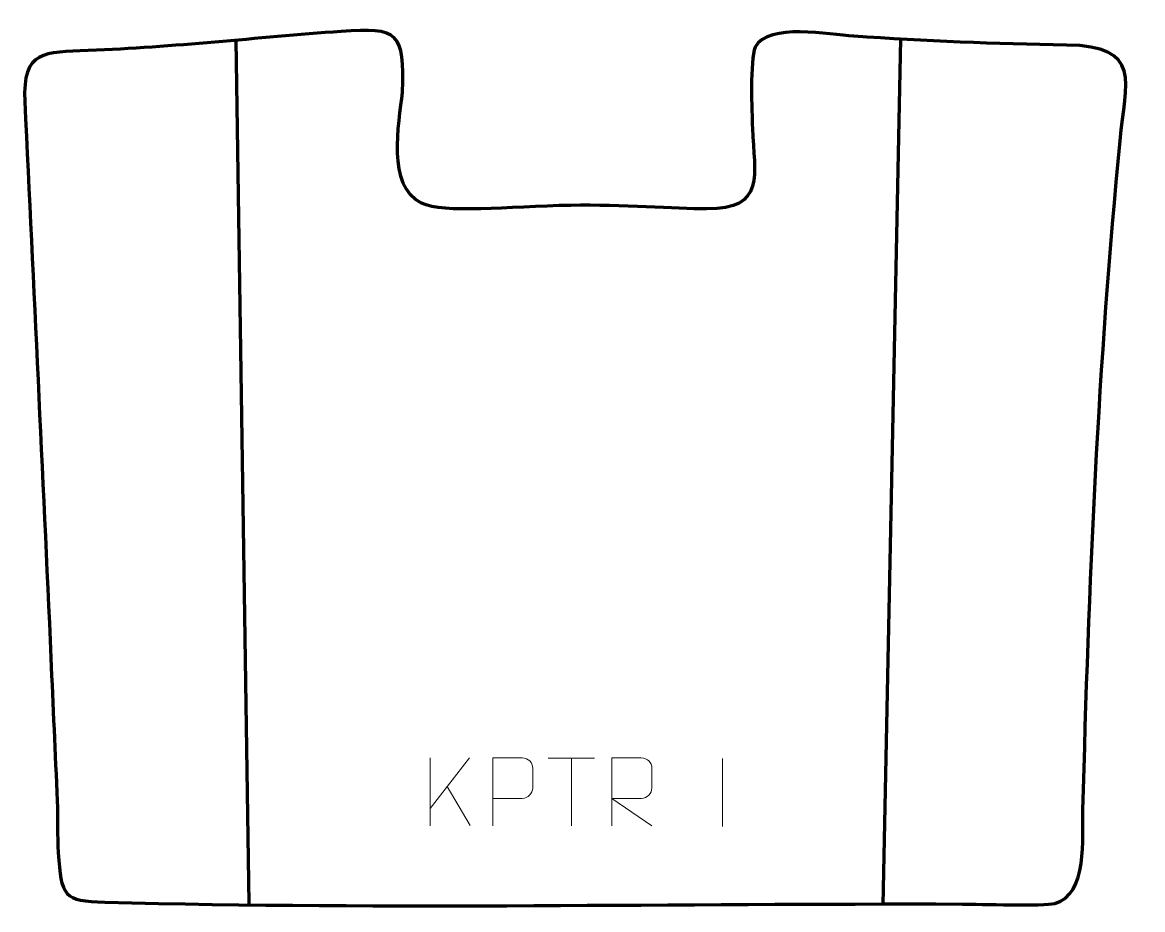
# Model space of a CAD drawing. Header units: millimetres. Extents: x -390 to 22, y 210 to 536.
import ezdxf

# ---------------------------------------------------------------- set-up
doc = ezdxf.new("R2010")
doc.units = ezdxf.units.MM
doc.header["$MEASUREMENT"] = 0
doc.layers.add('layer 2', color=7, linetype='Continuous')
doc.layers.add('layer 3', color=7, linetype='Continuous')

msp = doc.modelspace()

# ---------------------------------------------------------------- linework, layer by layer
at = {"layer": 'layer 2', "color": 142, "lineweight": 158}
for points in [[(-311.4122, 528.9927), (-311.4122, 528.9927), (-306.6153, 211.9384), (-306.6153, 211.9384)], [(-67.3071, 529.4123), (-67.3071, 529.4123), (-73.7875, 211.4031), (-73.7875, 211.4031)]]:
    msp.add_open_spline(points, degree=3, dxfattribs=at)
at = {"layer": 'layer 3', "color": 242, "lineweight": 158}
msp.add_open_spline([(-379.2974, 302.0974), (-382.2867, 370.2572), (-385.7153, 438.3426), (-388.8724, 506.4738), (-388.8724, 506.4738), (-389.7529, 525.4759), (-381.7451, 524.5324), (-365.5603, 525.1866), (-365.5603, 525.1866), (-333.9462, 526.4644), (-304.1313, 529.928), (-272.7308, 532.2504), (-272.7308, 532.2504), (-251.5147, 533.8196), (-249.4273, 531.7238), (-250.1412, 509.9702), (-250.1412, 509.9702), (-251.5252, 498.2488), (-256.0238, 475.3908), (-243.2432, 469.1967), (-243.2432, 469.1967), (-234.9337, 465.1695), (-211.6154, 467.9401), (-188.3523, 468.3493), (-188.3523, 468.3493), (-169.3317, 468.6838), (-150.0963, 467.0905), (-138.5072, 467.0198), (-138.5072, 467.0198), (-116.6832, 466.8865), (-120.9805, 479.5039), (-121.651, 496.7332), (-121.651, 496.7332), (-121.8378, 502.631), (-122.626, 521.5532), (-120.6588, 526.4448), (-120.6588, 526.4448), (-115.7305, 535.56), (-93.4342, 531.0508), (-84.4139, 530.4546), (-84.4139, 530.4546), (-58.1597, 528.7194), (-32.6285, 527.6405), (-6.3195, 527.245), (-6.3195, 527.245), (21.63, 526.8248), (15.5365, 513.9885), (13.3788, 492.0971), (13.3788, 492.0971), (5.4195, 410.9783), (1.7858, 327.8009), (-0.2587, 246.3017), (-0.2587, 246.3017), (-0.5108, 236.2514), (1.5751, 215.061), (-10.6201, 211.9246), (-10.6201, 211.9246), (-14.5884, 210.904), (-38.4313, 211.6755), (-44.5105, 211.6934), (-44.5105, 211.6934), (-149.4743, 212.0041), (-254.4834, 209.6438), (-359.4428, 212.3604), (-359.4428, 212.3604), (-374.5917, 212.7525), (-375.6052, 214.5607), (-376.5721, 230.5437), (-376.5721, 230.5437), (-376.9593, 236.9446), (-376.7774, 243.1887), (-376.9722, 249.5538), (-376.9722, 249.5538), (-377.724, 267.0694), (-378.5255, 284.5827), (-379.2974, 302.0974)], degree=3, knots=[0, 0, 0, 0, 0.05, 0.05, 0.05, 0.05, 0.1, 0.1, 0.1, 0.1, 0.15, 0.15, 0.15, 0.15, 0.2, 0.2, 0.2, 0.2, 0.25, 0.25, 0.25, 0.25, 0.3, 0.3, 0.3, 0.3, 0.35, 0.35, 0.35, 0.35, 0.4, 0.4, 0.4, 0.4, 0.45, 0.45, 0.45, 0.45, 0.5, 0.5, 0.5, 0.5, 0.55, 0.55, 0.55, 0.55, 0.6, 0.6, 0.6, 0.6, 0.65, 0.65, 0.65, 0.65, 0.7, 0.7, 0.7, 0.7, 0.75, 0.75, 0.75, 0.75, 0.8, 0.8, 0.8, 0.8, 0.85, 0.85, 0.85, 0.85, 0.9, 0.9, 0.9, 0.9, 1, 1, 1, 1], dxfattribs=at)
at = {"layer": 'layer 3', "color": 250, "lineweight": 9}
for points in [[(-239.9795, 265.3666), (-239.9795, 265.3666), (-239.9795, 240.413), (-239.9795, 240.413)], [(-225.6033, 265.3666), (-225.6033, 265.3666), (-239.9795, 246.7269), (-239.9795, 246.7269)], [(-196.6462, 265.3142), (-196.6462, 265.3142), (-179.659, 265.3142), (-179.659, 265.3142)], [(-188.1524, 240.3842), (-188.1524, 240.3842), (-188.1524, 265.3377), (-188.1524, 265.3377)], [(-132.6206, 265.1413), (-132.6206, 265.1413), (-132.6206, 240.1672), (-132.6206, 240.1672)], [(-225.278, 240.5088), (-225.278, 240.5088), (-233.7485, 254.8224), (-233.7485, 254.8224)]]:
    msp.add_open_spline(points, degree=3, dxfattribs=at)
for points, knots in [([(-216.9969, 240.384), (-216.9969, 240.384), (-216.9969, 265.3376), (-216.9969, 265.3376), (-216.9969, 265.3376), (-213.4019, 265.3376), (-209.8066, 265.3376), (-206.2112, 265.3376), (-206.2112, 265.3376), (-203.886, 265.2997), (-202.3286, 263.8096), (-202.3328, 261.4435), (-202.3328, 261.4435), (-202.3332, 259.4078), (-202.3332, 256.3485), (-202.3328, 254.3125), (-202.3328, 254.3125), (-202.3393, 252.4371), (-204.1515, 250.4952), (-206.1611, 250.4761), (-206.1611, 250.4761), (-206.1611, 250.4761), (-216.9969, 250.4761), (-216.9969, 250.4761)], [0, 0, 0, 0, 0.14285714, 0.14285714, 0.14285714, 0.14285714, 0.28571429, 0.28571429, 0.28571429, 0.28571429, 0.42857143, 0.42857143, 0.42857143, 0.42857143, 0.57142857, 0.57142857, 0.57142857, 0.57142857, 0.71428571, 0.71428571, 0.71428571, 0.71428571, 1, 1, 1, 1]), ([(-173.2442, 240.3879), (-173.2442, 240.3879), (-173.2442, 265.3414), (-173.2442, 265.3414), (-173.2442, 265.3414), (-169.6494, 265.3414), (-166.0539, 265.3414), (-162.4587, 265.3414), (-162.4587, 265.3414), (-160.1334, 265.3037), (-158.5761, 263.8137), (-158.5802, 261.4473), (-158.5802, 261.4473), (-158.5806, 259.4118), (-158.5806, 256.3524), (-158.5802, 254.3164), (-158.5802, 254.3164), (-158.5867, 252.4409), (-160.399, 250.4991), (-162.4085, 250.48), (-162.4085, 250.48), (-162.4085, 250.48), (-173.2442, 250.48), (-173.2442, 250.48), (-173.2442, 250.48), (-173.2442, 250.48), (-158.5895, 240.3879), (-158.5895, 240.3879)], [0, 0, 0, 0, 0.125, 0.125, 0.125, 0.125, 0.25, 0.25, 0.25, 0.25, 0.375, 0.375, 0.375, 0.375, 0.5, 0.5, 0.5, 0.5, 0.625, 0.625, 0.625, 0.625, 0.75, 0.75, 0.75, 0.75, 1, 1, 1, 1])]:
    msp.add_open_spline(points, degree=3, knots=knots, dxfattribs=at)

doc.saveas('drawing.dxf')
